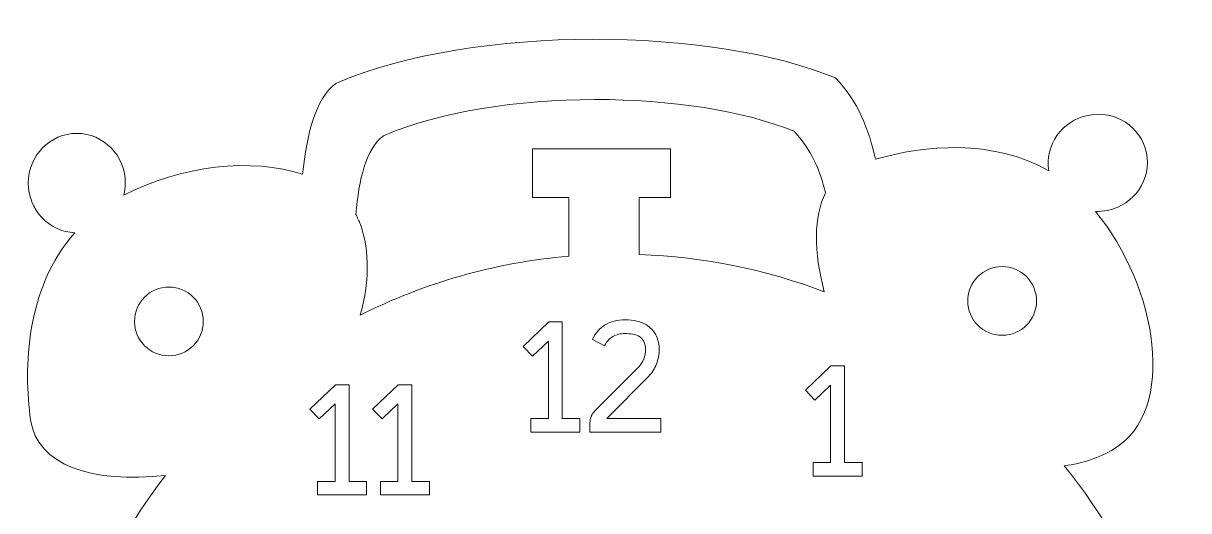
# Model space of a CAD drawing. Header units: centimetres. Extents: x -21.6 to 35.6, y -35.6 to 48.3.
# Drawn here: x -14.93 to -9.85, y -0.12 to 2.01 of the extents above; entities that cross this region are included whole.
import ezdxf

# ---------------------------------------------------------------- set-up
doc = ezdxf.new("R2010")
doc.units = ezdxf.units.CM
doc.header["$MEASUREMENT"] = 0
doc.layers.add('layer 1', color=7, linetype='Continuous')

msp = doc.modelspace()

# ---------------------------------------------------------------- linework, layer by layer
at = {"layer": 'layer 1', "color": 250, "lineweight": 9}
for centre in [(-10.65919, 0.79537), (-14.29499, 0.70555)]:
    msp.add_ellipse(centre, major_axis=(0, 0.15), ratio=1, dxfattribs=at)
for points, knots in [([(-13.71126, 1.34828), (-13.69245, 1.52581), (-13.65674, 1.67571), (-13.56639, 1.74464), (-13.56639, 1.74464), (-12.95585, 2.00719), (-11.91458, 1.98826), (-11.38583, 1.76845), (-11.38583, 1.76845), (-11.28804, 1.66539), (-11.23954, 1.54319), (-11.21248, 1.41359)], [0, 0, 0, 0, 0.25, 0.25, 0.25, 0.25, 0.5, 0.5, 0.5, 0.5, 1, 1, 1, 1]), ([(-13.47976, 1.17299), (-13.46479, 1.3264), (-13.43613, 1.45716), (-13.35896, 1.51604), (-13.35896, 1.51604), (-12.85732, 1.73174), (-12.0018, 1.71619), (-11.56736, 1.53559), (-11.56736, 1.53559), (-11.49277, 1.45698), (-11.45309, 1.3648), (-11.43, 1.26681)], [0, 0, 0, 0, 0.25, 0.25, 0.25, 0.25, 0.5, 0.5, 0.5, 0.5, 1, 1, 1, 1]), ([(-10.45587, 1.36273), (-10.47406, 1.47424), (-10.39889, 1.58174), (-10.28442, 1.60527), (-10.28442, 1.60527), (-10.16706, 1.6294), (-10.05282, 1.55614), (-10.02928, 1.44163), (-10.02928, 1.44163), (-10.00574, 1.32713), (-10.0818, 1.21474), (-10.19916, 1.19061), (-10.19916, 1.19061), (-10.21689, 1.18696), (-10.23456, 1.18554), (-10.25185, 1.18614)], [0, 0, 0, 0, 0.2, 0.2, 0.2, 0.2, 0.4, 0.4, 0.4, 0.4, 0.6, 0.6, 0.6, 0.6, 1, 1, 1, 1]), ([(-14.70532, 1.09289), (-14.81821, 1.09753), (-14.90836, 1.19281), (-14.90836, 1.30967), (-14.90836, 1.30967), (-14.90836, 1.42949), (-14.81359, 1.52663), (-14.69669, 1.52663), (-14.69669, 1.52663), (-14.57979, 1.52663), (-14.48502, 1.42949), (-14.48502, 1.30967), (-14.48502, 1.30967), (-14.48502, 1.29157), (-14.48719, 1.27398), (-14.49126, 1.25717)], [0, 0, 0, 0, 0.2, 0.2, 0.2, 0.2, 0.4, 0.4, 0.4, 0.4, 0.6, 0.6, 0.6, 0.6, 1, 1, 1, 1]), ([(-12.55031, 1.24724), (-12.55031, 1.24724), (-12.70906, 1.24724), (-12.70906, 1.24724), (-12.70906, 1.24724), (-12.70906, 1.24724), (-12.70906, 1.45891), (-12.70906, 1.45891), (-12.70906, 1.45891), (-12.70906, 1.45891), (-12.10581, 1.45891), (-12.10581, 1.45891), (-12.10581, 1.45891), (-12.10581, 1.45891), (-12.10581, 1.24724), (-12.10581, 1.24724), (-12.10581, 1.24724), (-12.10581, 1.24724), (-12.24339, 1.24724), (-12.24339, 1.24724)], [0, 0, 0, 0, 0.1666667, 0.1666667, 0.1666667, 0.1666667, 0.3333333, 0.3333333, 0.3333333, 0.3333333, 0.5, 0.5, 0.5, 0.5, 0.6666667, 0.6666667, 0.6666667, 0.6666667, 1, 1, 1, 1]), ([(-13.47976, 1.17299), (-13.4719, 1.15879), (-13.46509, 1.14384), (-13.45945, 1.12816), (-13.45945, 1.12816), (-13.41694, 1.01015), (-13.42128, 0.87159), (-13.46006, 0.73325)], [0, 0, 0, 0, 0.3333333, 0.3333333, 0.3333333, 0.3333333, 1, 1, 1, 1]), ([(-10.25185, 1.18614), (-9.97914, 0.85211), (-9.89493, 0.31782), (-10.17041, 0.1495), (-10.17041, 0.1495), (-10.23409, 0.11059), (-10.30823, 0.08645), (-10.38801, 0.07542)], [0, 0, 0, 0, 0.3333333, 0.3333333, 0.3333333, 0.3333333, 1, 1, 1, 1]), ([(-14.30967, 0.03378), (-14.62866, -0.003), (-14.87058, 0.07789), (-14.8982, 0.27543), (-14.8982, 0.27543), (-14.93012, 0.5038), (-14.9187, 0.8521), (-14.70532, 1.09289)], [0, 0, 0, 0, 0.3333333, 0.3333333, 0.3333333, 0.3333333, 1, 1, 1, 1]), ([(-12.44702, 0.62657), (-12.43338, 0.65479), (-12.4148, 0.67619), (-12.39128, 0.69077), (-12.39128, 0.69077), (-12.36776, 0.70535), (-12.33836, 0.71264), (-12.30308, 0.71264), (-12.30308, 0.71264), (-12.28615, 0.71264), (-12.26934, 0.71076), (-12.25264, 0.707), (-12.25264, 0.707), (-12.23594, 0.70324), (-12.2203, 0.69642), (-12.20572, 0.68654), (-12.20572, 0.68654), (-12.18831, 0.67431), (-12.17561, 0.65914), (-12.16762, 0.64103), (-12.16762, 0.64103), (-12.15962, 0.62292), (-12.15562, 0.60375), (-12.15562, 0.58353), (-12.15562, 0.58353), (-12.15562, 0.56189), (-12.15962, 0.54072), (-12.16762, 0.52003), (-12.16762, 0.52003), (-12.17561, 0.49933), (-12.1869, 0.48169), (-12.20148, 0.46711), (-12.20148, 0.46711), (-12.20148, 0.46711), (-12.38352, 0.28155), (-12.38352, 0.28155), (-12.38352, 0.28155), (-12.38352, 0.28155), (-12.14857, 0.28155), (-12.14857, 0.28155), (-12.14857, 0.28155), (-12.14857, 0.28155), (-12.14857, 0.22228), (-12.14857, 0.22228), (-12.14857, 0.22228), (-12.14857, 0.22228), (-12.4576, 0.22228), (-12.4576, 0.22228), (-12.4576, 0.22228), (-12.4576, 0.22228), (-12.4576, 0.26179), (-12.4576, 0.26179), (-12.4576, 0.26179), (-12.4576, 0.28343), (-12.44984, 0.30201), (-12.43432, 0.31753), (-12.43432, 0.31753), (-12.43432, 0.31753), (-12.24311, 0.50944), (-12.24311, 0.50944), (-12.24311, 0.50944), (-12.23512, 0.51744), (-12.22841, 0.52838), (-12.223, 0.54225), (-12.223, 0.54225), (-12.21759, 0.55613), (-12.21489, 0.56989), (-12.21489, 0.58353), (-12.21489, 0.58353), (-12.21489, 0.59435), (-12.21677, 0.60458), (-12.22053, 0.61422), (-12.22053, 0.61422), (-12.2243, 0.62386), (-12.23065, 0.63174), (-12.23958, 0.63785), (-12.23958, 0.63785), (-12.24899, 0.64444), (-12.25946, 0.64856), (-12.27098, 0.6502), (-12.27098, 0.6502), (-12.28251, 0.65185), (-12.29391, 0.65267), (-12.3052, 0.65267), (-12.3052, 0.65267), (-12.32496, 0.65267), (-12.34248, 0.64832), (-12.35777, 0.63962), (-12.35777, 0.63962), (-12.37305, 0.63092), (-12.38516, 0.61763), (-12.3941, 0.59975), (-12.3941, 0.59975), (-12.3941, 0.59975), (-12.44702, 0.62657), (-12.44702, 0.62657)], [0, 0, 0, 0, 0.04, 0.04, 0.04, 0.04, 0.08, 0.08, 0.08, 0.08, 0.12, 0.12, 0.12, 0.12, 0.16, 0.16, 0.16, 0.16, 0.2, 0.2, 0.2, 0.2, 0.24, 0.24, 0.24, 0.24, 0.28, 0.28, 0.28, 0.28, 0.32, 0.32, 0.32, 0.32, 0.36, 0.36, 0.36, 0.36, 0.4, 0.4, 0.4, 0.4, 0.44, 0.44, 0.44, 0.44, 0.48, 0.48, 0.48, 0.48, 0.52, 0.52, 0.52, 0.52, 0.56, 0.56, 0.56, 0.56, 0.6, 0.6, 0.6, 0.6, 0.64, 0.64, 0.64, 0.64, 0.68, 0.68, 0.68, 0.68, 0.72, 0.72, 0.72, 0.72, 0.76, 0.76, 0.76, 0.76, 0.8, 0.8, 0.8, 0.8, 0.84, 0.84, 0.84, 0.84, 0.88, 0.88, 0.88, 0.88, 0.92, 0.92, 0.92, 0.92, 1, 1, 1, 1]), ([(-12.71513, 0.28155), (-12.71513, 0.28155), (-12.63893, 0.28155), (-12.63893, 0.28155), (-12.63893, 0.28155), (-12.63893, 0.28155), (-12.63893, 0.61951), (-12.63893, 0.61951), (-12.63893, 0.61951), (-12.63893, 0.61951), (-12.70808, 0.55389), (-12.70808, 0.55389), (-12.70808, 0.55389), (-12.70808, 0.55389), (-12.749, 0.59693), (-12.749, 0.59693), (-12.749, 0.59693), (-12.749, 0.59693), (-12.63752, 0.70347), (-12.63752, 0.70347), (-12.63752, 0.70347), (-12.63752, 0.70347), (-12.57826, 0.70347), (-12.57826, 0.70347), (-12.57826, 0.70347), (-12.57826, 0.70347), (-12.57826, 0.28155), (-12.57826, 0.28155), (-12.57826, 0.28155), (-12.57826, 0.28155), (-12.50135, 0.28155), (-12.50135, 0.28155), (-12.50135, 0.28155), (-12.50135, 0.28155), (-12.50135, 0.22228), (-12.50135, 0.22228), (-12.50135, 0.22228), (-12.50135, 0.22228), (-12.71513, 0.22228), (-12.71513, 0.22228), (-12.71513, 0.22228), (-12.71513, 0.22228), (-12.71513, 0.28155), (-12.71513, 0.28155)], [0, 0, 0, 0, 0.0833333, 0.0833333, 0.0833333, 0.0833333, 0.1666667, 0.1666667, 0.1666667, 0.1666667, 0.25, 0.25, 0.25, 0.25, 0.3333333, 0.3333333, 0.3333333, 0.3333333, 0.4166667, 0.4166667, 0.4166667, 0.4166667, 0.5, 0.5, 0.5, 0.5, 0.5833333, 0.5833333, 0.5833333, 0.5833333, 0.6666667, 0.6666667, 0.6666667, 0.6666667, 0.75, 0.75, 0.75, 0.75, 0.8333333, 0.8333333, 0.8333333, 0.8333333, 1, 1, 1, 1]), ([(-11.48405, 0.08972), (-11.48405, 0.08972), (-11.40785, 0.08972), (-11.40785, 0.08972), (-11.40785, 0.08972), (-11.40785, 0.08972), (-11.40785, 0.42768), (-11.40785, 0.42768), (-11.40785, 0.42768), (-11.40785, 0.42768), (-11.477, 0.36206), (-11.477, 0.36206), (-11.477, 0.36206), (-11.477, 0.36206), (-11.51792, 0.4051), (-11.51792, 0.4051), (-11.51792, 0.4051), (-11.51792, 0.4051), (-11.40644, 0.51164), (-11.40644, 0.51164), (-11.40644, 0.51164), (-11.40644, 0.51164), (-11.34718, 0.51164), (-11.34718, 0.51164), (-11.34718, 0.51164), (-11.34718, 0.51164), (-11.34718, 0.08972), (-11.34718, 0.08972), (-11.34718, 0.08972), (-11.34718, 0.08972), (-11.27027, 0.08972), (-11.27027, 0.08972), (-11.27027, 0.08972), (-11.27027, 0.08972), (-11.27027, 0.03045), (-11.27027, 0.03045), (-11.27027, 0.03045), (-11.27027, 0.03045), (-11.48405, 0.03045), (-11.48405, 0.03045), (-11.48405, 0.03045), (-11.48405, 0.03045), (-11.48405, 0.08972), (-11.48405, 0.08972)], [0, 0, 0, 0, 0.0833333, 0.0833333, 0.0833333, 0.0833333, 0.1666667, 0.1666667, 0.1666667, 0.1666667, 0.25, 0.25, 0.25, 0.25, 0.3333333, 0.3333333, 0.3333333, 0.3333333, 0.4166667, 0.4166667, 0.4166667, 0.4166667, 0.5, 0.5, 0.5, 0.5, 0.5833333, 0.5833333, 0.5833333, 0.5833333, 0.6666667, 0.6666667, 0.6666667, 0.6666667, 0.75, 0.75, 0.75, 0.75, 0.8333333, 0.8333333, 0.8333333, 0.8333333, 1, 1, 1, 1]), ([(-13.64583, 0.0076), (-13.64583, 0.0076), (-13.56963, 0.0076), (-13.56963, 0.0076), (-13.56963, 0.0076), (-13.56963, 0.0076), (-13.56963, 0.34556), (-13.56963, 0.34556), (-13.56963, 0.34556), (-13.56963, 0.34556), (-13.63878, 0.27994), (-13.63878, 0.27994), (-13.63878, 0.27994), (-13.63878, 0.27994), (-13.6797, 0.32298), (-13.6797, 0.32298), (-13.6797, 0.32298), (-13.6797, 0.32298), (-13.56822, 0.42952), (-13.56822, 0.42952), (-13.56822, 0.42952), (-13.56822, 0.42952), (-13.50896, 0.42952), (-13.50896, 0.42952), (-13.50896, 0.42952), (-13.50896, 0.42952), (-13.50896, 0.0076), (-13.50896, 0.0076), (-13.50896, 0.0076), (-13.50896, 0.0076), (-13.43205, 0.0076), (-13.43205, 0.0076), (-13.43205, 0.0076), (-13.43205, 0.0076), (-13.43205, -0.05167), (-13.43205, -0.05167), (-13.43205, -0.05167), (-13.43205, -0.05167), (-13.64583, -0.05167), (-13.64583, -0.05167), (-13.64583, -0.05167), (-13.64583, -0.05167), (-13.64583, 0.0076), (-13.64583, 0.0076)], [0, 0, 0, 0, 0.0833333, 0.0833333, 0.0833333, 0.0833333, 0.1666667, 0.1666667, 0.1666667, 0.1666667, 0.25, 0.25, 0.25, 0.25, 0.3333333, 0.3333333, 0.3333333, 0.3333333, 0.4166667, 0.4166667, 0.4166667, 0.4166667, 0.5, 0.5, 0.5, 0.5, 0.5833333, 0.5833333, 0.5833333, 0.5833333, 0.6666667, 0.6666667, 0.6666667, 0.6666667, 0.75, 0.75, 0.75, 0.75, 0.8333333, 0.8333333, 0.8333333, 0.8333333, 1, 1, 1, 1]), ([(-13.37207, 0.0076), (-13.37207, 0.0076), (-13.29587, 0.0076), (-13.29587, 0.0076), (-13.29587, 0.0076), (-13.29587, 0.0076), (-13.29587, 0.34556), (-13.29587, 0.34556), (-13.29587, 0.34556), (-13.29587, 0.34556), (-13.36502, 0.27994), (-13.36502, 0.27994), (-13.36502, 0.27994), (-13.36502, 0.27994), (-13.40594, 0.32298), (-13.40594, 0.32298), (-13.40594, 0.32298), (-13.40594, 0.32298), (-13.29446, 0.42952), (-13.29446, 0.42952), (-13.29446, 0.42952), (-13.29446, 0.42952), (-13.2352, 0.42952), (-13.2352, 0.42952), (-13.2352, 0.42952), (-13.2352, 0.42952), (-13.2352, 0.0076), (-13.2352, 0.0076), (-13.2352, 0.0076), (-13.2352, 0.0076), (-13.15829, 0.0076), (-13.15829, 0.0076), (-13.15829, 0.0076), (-13.15829, 0.0076), (-13.15829, -0.05167), (-13.15829, -0.05167), (-13.15829, -0.05167), (-13.15829, -0.05167), (-13.37207, -0.05167), (-13.37207, -0.05167), (-13.37207, -0.05167), (-13.37207, -0.05167), (-13.37207, 0.0076), (-13.37207, 0.0076)], [0, 0, 0, 0, 0.0833333, 0.0833333, 0.0833333, 0.0833333, 0.1666667, 0.1666667, 0.1666667, 0.1666667, 0.25, 0.25, 0.25, 0.25, 0.3333333, 0.3333333, 0.3333333, 0.3333333, 0.4166667, 0.4166667, 0.4166667, 0.4166667, 0.5, 0.5, 0.5, 0.5, 0.5833333, 0.5833333, 0.5833333, 0.5833333, 0.6666667, 0.6666667, 0.6666667, 0.6666667, 0.75, 0.75, 0.75, 0.75, 0.8333333, 0.8333333, 0.8333333, 0.8333333, 1, 1, 1, 1]), ([(-10.38801, 0.07542), (-10.04834, -0.3444), (-9.84527, -0.87667), (-9.84527, -1.45576), (-9.84527, -1.45576), (-9.84527, -2.20116), (-10.18174, -2.86899), (-10.71288, -3.31928)], [0, 0, 0, 0, 0.3333333, 0.3333333, 0.3333333, 0.3333333, 1, 1, 1, 1]), ([(-13.79839, -3.4394), (-14.41737, -2.99279), (-14.81945, -2.27063), (-14.81945, -1.45576), (-14.81945, -1.45576), (-14.81945, -0.89565), (-14.62947, -0.37934), (-14.30967, 0.03378)], [0, 0, 0, 0, 0.3333333, 0.3333333, 0.3333333, 0.3333333, 1, 1, 1, 1])]:
    msp.add_open_spline(points, degree=3, knots=knots, dxfattribs=at)
for points in [[(-11.21248, 1.41359), (-10.99703, 1.47524), (-10.70139, 1.50407), (-10.45587, 1.36273)], [(-14.49126, 1.25717), (-14.24433, 1.38631), (-13.93133, 1.4215), (-13.71126, 1.34828)], [(-12.55031, 0.99027), (-12.55031, 0.99027), (-12.55031, 1.24724), (-12.55031, 1.24724)], [(-12.24339, 1.24724), (-12.24339, 1.24724), (-12.24339, 0.99803), (-12.24339, 0.99803)], [(-11.43541, 0.83504), (-11.48216, 1.01033), (-11.48221, 1.16361), (-11.43, 1.26681)], [(-13.46006, 0.73325), (-13.1828, 0.87274), (-12.8755, 0.9624), (-12.55031, 0.99027)], [(-12.24339, 0.99803), (-11.95937, 0.98818), (-11.68746, 0.93128), (-11.43541, 0.83504)]]:
    msp.add_open_spline(points, degree=3, dxfattribs=at)

doc.saveas('drawing.dxf')
